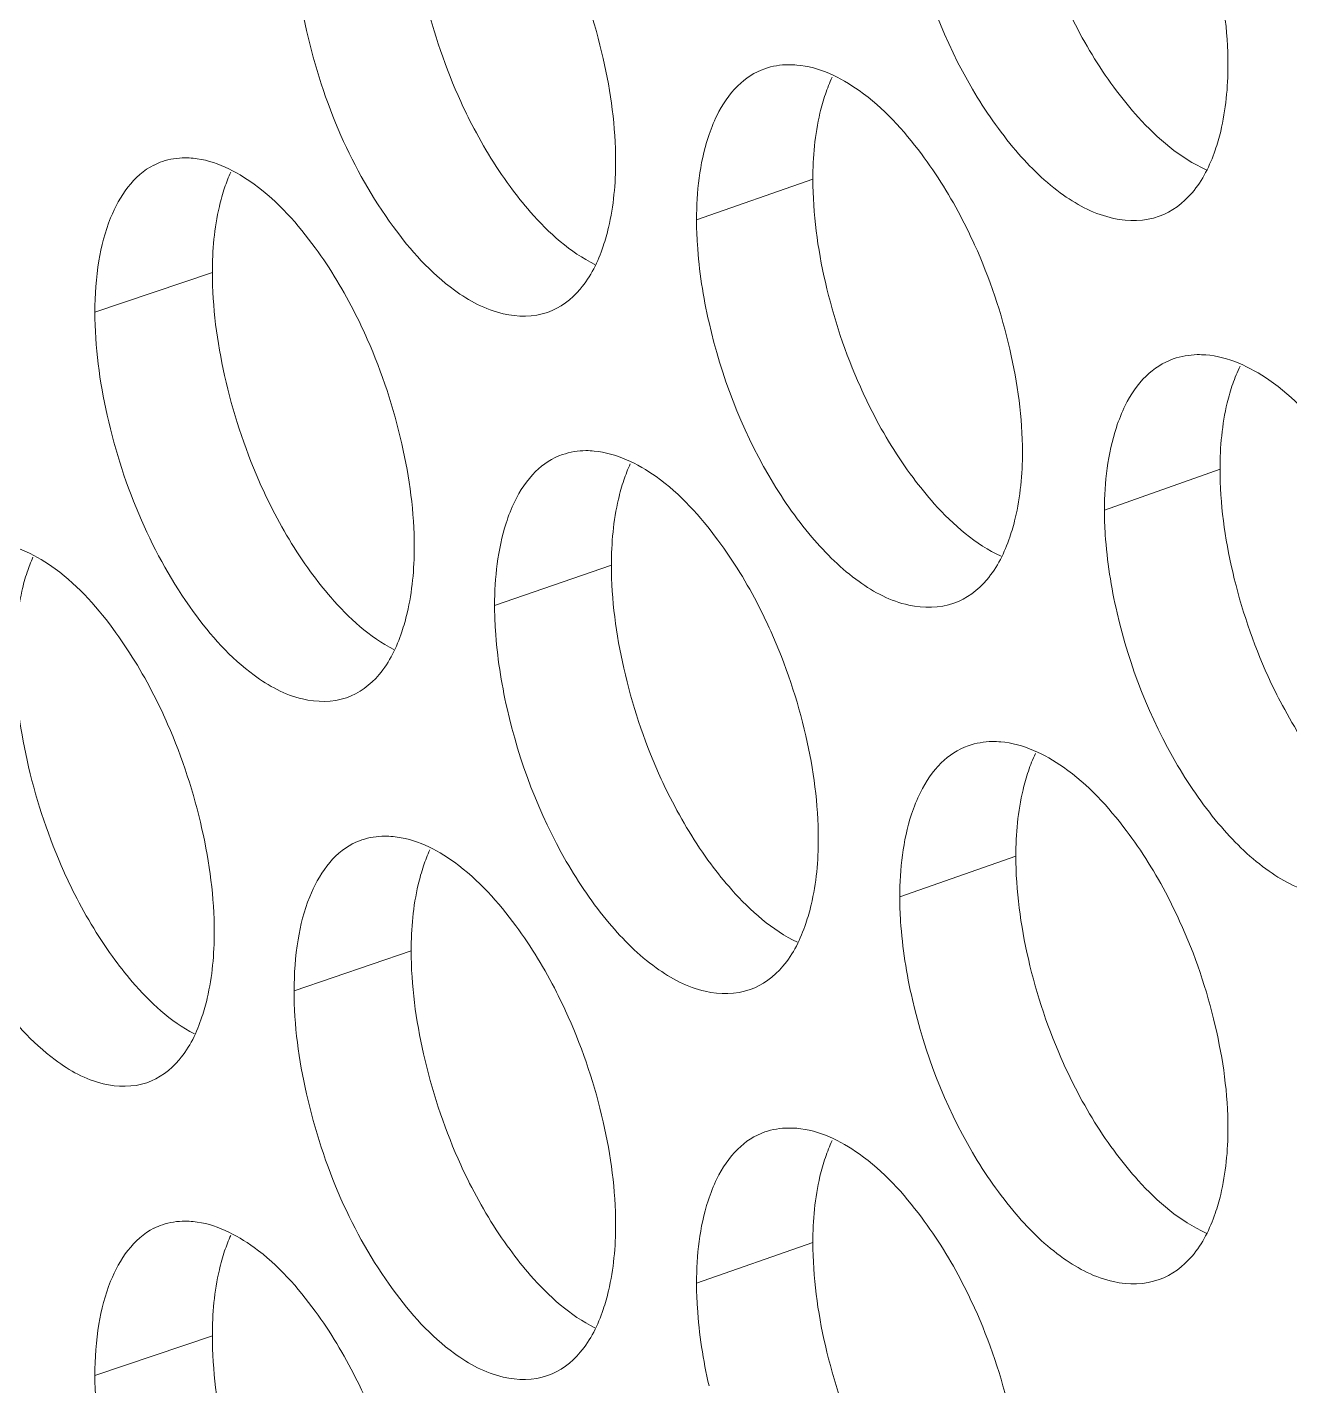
# Model space of a CAD drawing. Header units: millimetres. Extents: x 1177 to 4147, y 93 to 2194.
# Drawn here: x 2513.85 to 2523.21, y 933.59 to 943.65 of the extents above; entities that cross this region are included whole.
import ezdxf

# ---------------------------------------------------------------- set-up
doc = ezdxf.new("R2010")
doc.units = ezdxf.units.MM
doc.header["$LTSCALE"] = 0.1
doc.layers.get('0').update_dxf_attribs({"lineweight": 13})
doc.layers.add('标注', color=251, linetype='Continuous', lineweight=9)

# ---------------------------------------------------------------- blocks, each defined once
blk = doc.blocks.new('02')
at = {"layer": '标注'}
for p, q in [((4368.662, 937.736), (4367.431, 937.307)), ((4362.307, 936.748), (4361.064, 936.329)), ((4372.971, 934.669), (4371.748, 934.235)), ((4366.53, 933.651), (4365.294, 933.226)), ((4370.81, 930.575), (4369.582, 930.144)), ((4364.411, 929.572), (4363.172, 929.15)), ((4368.662, 926.486), (4367.431, 926.057)), ((4362.307, 925.498), (4361.064, 925.079)), ((4362.307, 925.498), (4361.064, 925.079))]:
    blk.add_line(p, q, dxfattribs=at)
for centre, radius, start, end in [((4362.005, 937.252), 0.708, 108.7111, 116.4326), ((4364.121, 930.066), 0.718, 108.8885, 116.9547), ((4362.005, 926.002), 0.708, 108.7111, 116.4326), ((4362.005, 926.002), 0.708, 108.7111, 116.4326)]:
    blk.add_arc(centre, radius, start, end, dxfattribs=at)
for points, knots in [([(4373.055, 938.942), (4373.055, 939.308), (4372.949, 940.062), (4372.706, 940.782), (4372.544, 941.137)], [0, 0, 0, 0, 0.483934, 1, 1, 1, 1]), ([(4373.055, 938.942), (4373.055, 939.308), (4372.949, 940.062), (4372.706, 940.782), (4372.544, 941.137)], [0, 0, 0, 0, 0.483934, 1, 1, 1, 1]), ([(4364.411, 940.822), (4364.411, 940.456), (4364.514, 939.701), (4364.749, 938.978), (4364.907, 938.622)], [0, 0, 0, 0, 0.484224, 1, 1, 1, 1]), ([(4363.172, 940.4), (4363.172, 940.034), (4363.275, 939.278), (4363.626, 938.202), (4364.153, 937.264), (4364.616, 936.746), (4364.869, 936.562)], [0, 0, 0, 0, 0.254475, 0.525644, 0.782923, 1, 1, 1, 1]), ([(4369.716, 940.305), (4369.845, 939.741), (4370.155, 938.936), (4370.769, 938.052), (4371.126, 937.701), (4371.314, 937.568)], [0, 0, 0, 0, 0.53889, 0.786432, 1, 1, 1, 1]), ([(4369.716, 940.305), (4369.845, 939.741), (4370.155, 938.936), (4370.769, 938.052), (4371.126, 937.701), (4371.314, 937.568)], [0, 0, 0, 0, 0.53889, 0.786432, 1, 1, 1, 1]), ([(4366.575, 937.924), (4366.575, 938.29), (4366.471, 939.045), (4366.233, 939.766), (4366.074, 940.122)], [0, 0, 0, 0, 0.484049, 1, 1, 1, 1]), ([(4371.315, 939.628), (4371.355, 939.541), (4371.516, 939.207), (4371.712, 938.889), (4371.877, 938.67)], [0, 0, 0, 0, 0.259253, 1, 1, 1, 1]), ([(4371.315, 939.628), (4371.355, 939.541), (4371.516, 939.207), (4371.712, 938.889), (4371.877, 938.67)], [0, 0, 0, 0, 0.259253, 1, 1, 1, 1]), ([(4368.153, 938.905), (4368.046, 938.868), (4367.837, 938.73), (4367.703, 938.523), (4367.646, 938.408)], [0, 0, 0, 0, 0.467496, 1, 1, 1, 1]), ([(4368.492, 938.944), (4368.463, 938.946), (4368.349, 938.951), (4368.233, 938.933), (4368.153, 938.905)], [0, 0, 0, 0, 0.258663, 1, 1, 1, 1]), ([(4369.811, 938.004), (4369.623, 938.254), (4369.252, 938.669), (4368.729, 938.923), (4368.492, 938.944)], [0, 0, 0, 0, 0.569371, 1, 1, 1, 1]), ([(4372.92, 938.043), (4372.943, 938.108), (4373.026, 938.401), (4373.055, 938.708), (4373.055, 938.942)], [0, 0, 0, 0, 0.227782, 1, 1, 1, 1]), ([(4372.92, 938.043), (4372.943, 938.108), (4373.026, 938.401), (4373.055, 938.708), (4373.055, 938.942)], [0, 0, 0, 0, 0.227782, 1, 1, 1, 1]), ([(4364.907, 938.622), (4364.945, 938.534), (4365.103, 938.2), (4365.295, 937.881), (4365.457, 937.66)], [0, 0, 0, 0, 0.259522, 1, 1, 1, 1]), ([(4368.795, 938.635), (4368.772, 938.57), (4368.69, 938.277), (4368.662, 937.97), (4368.662, 937.736)], [0, 0, 0, 0, 0.227421, 1, 1, 1, 1]), ([(4371.877, 938.67), (4371.949, 938.574), (4372.216, 938.248), (4372.548, 937.96), (4372.825, 937.836)], [0, 0, 0, 0, 0.283932, 1, 1, 1, 1]), ([(4371.877, 938.67), (4371.949, 938.574), (4372.216, 938.248), (4372.548, 937.96), (4372.825, 937.836)], [0, 0, 0, 0, 0.283932, 1, 1, 1, 1]), ([(4367.646, 938.408), (4367.61, 938.334), (4367.472, 937.983), (4367.431, 937.6), (4367.431, 937.307)], [0, 0, 0, 0, 0.219864, 1, 1, 1, 1]), ([(4370.373, 937.043), (4370.333, 937.131), (4370.172, 937.465), (4369.976, 937.783), (4369.811, 938.004)], [0, 0, 0, 0, 0.259231, 1, 1, 1, 1]), ([(4372.326, 937.343), (4372.461, 937.391), (4372.725, 937.591), (4372.864, 937.882), (4372.92, 938.043)], [0, 0, 0, 0, 0.455957, 1, 1, 1, 1]), ([(4372.326, 937.343), (4372.461, 937.391), (4372.725, 937.591), (4372.864, 937.882), (4372.92, 938.043)], [0, 0, 0, 0, 0.455957, 1, 1, 1, 1]), ([(4361.689, 937.886), (4361.473, 937.779), (4361.227, 937.409), (4361.089, 936.851), (4361.064, 936.51), (4361.064, 936.329)], [0, 0, 0, 0, 0.41671, 0.687379, 1, 1, 1, 1]), ([(4362.104, 937.957), (4362.076, 937.96), (4361.966, 937.966), (4361.855, 937.949), (4361.778, 937.923)], [0, 0, 0, 0, 0.258751, 1, 1, 1, 1]), ([(4363.396, 937.008), (4363.212, 937.26), (4362.851, 937.674), (4362.336, 937.935), (4362.104, 937.957)], [0, 0, 0, 0, 0.571465, 1, 1, 1, 1]), ([(4366.443, 937.026), (4366.465, 937.091), (4366.547, 937.384), (4366.575, 937.69), (4366.575, 937.924)], [0, 0, 0, 0, 0.227356, 1, 1, 1, 1]), ([(4368.662, 937.736), (4368.662, 937.37), (4368.766, 936.615), (4369.005, 935.893), (4369.165, 935.538)], [0, 0, 0, 0, 0.484147, 1, 1, 1, 1]), ([(4362.437, 937.646), (4362.415, 937.581), (4362.334, 937.288), (4362.307, 936.983), (4362.307, 936.748)], [0, 0, 0, 0, 0.227, 1, 1, 1, 1]), ([(4365.457, 937.66), (4365.525, 937.566), (4365.779, 937.247), (4366.093, 936.963), (4366.356, 936.834)], [0, 0, 0, 0, 0.283373, 1, 1, 1, 1]), ([(4371.314, 937.568), (4371.473, 937.456), (4371.797, 937.286), (4372.175, 937.289), (4372.326, 937.343)], [0, 0, 0, 0, 0.548205, 1, 1, 1, 1]), ([(4371.314, 937.568), (4371.473, 937.456), (4371.797, 937.286), (4372.175, 937.289), (4372.326, 937.343)], [0, 0, 0, 0, 0.548205, 1, 1, 1, 1]), ([(4367.431, 937.307), (4367.431, 937.22), (4367.444, 936.854), (4367.501, 936.491), (4367.563, 936.219)], [0, 0, 0, 0, 0.237523, 1, 1, 1, 1]), ([(4363.947, 936.044), (4363.908, 936.132), (4363.749, 936.467), (4363.558, 936.787), (4363.396, 937.008)], [0, 0, 0, 0, 0.2595, 1, 1, 1, 1]), ([(4365.854, 936.327), (4365.988, 936.374), (4366.251, 936.574), (4366.388, 936.864), (4366.443, 937.026)], [0, 0, 0, 0, 0.453533, 1, 1, 1, 1]), ([(4370.88, 934.848), (4370.88, 935.213), (4370.775, 935.968), (4370.534, 936.689), (4370.373, 937.043)], [0, 0, 0, 0, 0.483972, 1, 1, 1, 1]), ([(4362.307, 936.748), (4362.307, 936.382), (4362.409, 935.627), (4362.643, 934.904), (4362.799, 934.547)], [0, 0, 0, 0, 0.484262, 1, 1, 1, 1]), ([(4364.869, 936.562), (4365.023, 936.45), (4365.337, 936.278), (4365.706, 936.276), (4365.854, 936.327)], [0, 0, 0, 0, 0.549699, 1, 1, 1, 1]), ([(4361.064, 936.329), (4361.064, 935.963), (4361.166, 935.207), (4361.515, 934.13), (4362.038, 933.191), (4362.498, 932.671), (4362.749, 932.487)], [0, 0, 0, 0, 0.254669, 0.526003, 0.783257, 1, 1, 1, 1]), ([(4367.563, 936.219), (4367.692, 935.655), (4368, 934.849), (4368.609, 933.963), (4368.965, 933.611), (4369.151, 933.478)], [0, 0, 0, 0, 0.539288, 0.786761, 1, 1, 1, 1]), ([(4364.444, 933.845), (4364.444, 934.211), (4364.34, 934.966), (4364.104, 935.688), (4363.947, 936.044)], [0, 0, 0, 0, 0.484088, 1, 1, 1, 1]), ([(4372.475, 935.834), (4372.369, 935.796), (4372.16, 935.66), (4372.025, 935.454), (4371.968, 935.34)], [0, 0, 0, 0, 0.469011, 1, 1, 1, 1]), ([(4372.82, 935.877), (4372.79, 935.879), (4372.674, 935.883), (4372.557, 935.863), (4372.475, 935.834)], [0, 0, 0, 0, 0.258462, 1, 1, 1, 1]), ([(4374.16, 934.942), (4373.969, 935.194), (4373.59, 935.608), (4373.059, 935.858), (4372.82, 935.877)], [0, 0, 0, 0, 0.568222, 1, 1, 1, 1]), ([(4369.165, 935.538), (4369.204, 935.45), (4369.364, 935.116), (4369.558, 934.798), (4369.722, 934.578)], [0, 0, 0, 0, 0.259343, 1, 1, 1, 1]), ([(4373.106, 935.569), (4373.083, 935.504), (4372.999, 935.211), (4372.971, 934.904), (4372.971, 934.669)], [0, 0, 0, 0, 0.227704, 1, 1, 1, 1]), ([(4371.968, 935.34), (4371.931, 935.266), (4371.791, 934.914), (4371.748, 934.529), (4371.748, 934.235)], [0, 0, 0, 0, 0.22018, 1, 1, 1, 1]), ([(4366.013, 934.822), (4365.907, 934.786), (4365.697, 934.648), (4365.563, 934.44), (4365.507, 934.325)], [0, 0, 0, 0, 0.466707, 1, 1, 1, 1]), ([(4366.348, 934.86), (4366.319, 934.863), (4366.207, 934.868), (4366.092, 934.85), (4366.013, 934.822)], [0, 0, 0, 0, 0.258691, 1, 1, 1, 1]), ([(4367.658, 933.917), (4367.471, 934.168), (4367.104, 934.582), (4366.583, 934.838), (4366.348, 934.86)], [0, 0, 0, 0, 0.570063, 1, 1, 1, 1]), ([(4370.746, 933.949), (4370.769, 934.014), (4370.852, 934.307), (4370.88, 934.613), (4370.88, 934.848)], [0, 0, 0, 0, 0.227639, 1, 1, 1, 1]), ([(4372.971, 934.669), (4372.971, 934.304), (4373.077, 933.548), (4373.319, 932.828), (4373.48, 932.474)], [0, 0, 0, 0, 0.484071, 1, 1, 1, 1]), ([(4362.799, 934.547), (4362.838, 934.459), (4362.995, 934.124), (4363.185, 933.804), (4363.346, 933.583)], [0, 0, 0, 0, 0.259611, 1, 1, 1, 1]), ([(4366.661, 934.55), (4366.639, 934.485), (4366.557, 934.192), (4366.53, 933.886), (4366.53, 933.651)], [0, 0, 0, 0, 0.22728, 1, 1, 1, 1]), ([(4369.722, 934.578), (4369.793, 934.483), (4370.056, 934.159), (4370.382, 933.872), (4370.654, 933.747)], [0, 0, 0, 0, 0.283758, 1, 1, 1, 1]), ([(4365.507, 934.325), (4365.471, 934.251), (4365.335, 933.9), (4365.294, 933.519), (4365.294, 933.226)], [0, 0, 0, 0, 0.219714, 1, 1, 1, 1]), ([(4371.748, 934.235), (4371.748, 934.148), (4371.761, 933.782), (4371.819, 933.419), (4371.882, 933.147)], [0, 0, 0, 0, 0.237569, 1, 1, 1, 1]), ([(4370.154, 933.249), (4370.289, 933.297), (4370.553, 933.497), (4370.691, 933.787), (4370.746, 933.949)], [0, 0, 0, 0, 0.455161, 1, 1, 1, 1]), ([(4361.287, 932.936), (4361.104, 933.188), (4360.746, 933.603), (4360.235, 933.865), (4360.004, 933.889)], [0, 0, 0, 0, 0.572175, 1, 1, 1, 1]), ([(4364.312, 932.947), (4364.334, 933.012), (4364.416, 933.305), (4364.444, 933.611), (4364.444, 933.845)], [0, 0, 0, 0, 0.227216, 1, 1, 1, 1]), ([(4368.216, 932.955), (4368.177, 933.043), (4368.016, 933.377), (4367.822, 933.696), (4367.658, 933.917)], [0, 0, 0, 0, 0.259321, 1, 1, 1, 1]), ([(4360.347, 933.577), (4360.325, 933.512), (4360.245, 933.219), (4360.218, 932.913), (4360.218, 932.679)], [0, 0, 0, 0, 0.22686, 1, 1, 1, 1]), ([(4363.346, 933.583), (4363.413, 933.49), (4363.663, 933.174), (4363.971, 932.891), (4364.229, 932.76)], [0, 0, 0, 0, 0.283164, 1, 1, 1, 1]), ([(4366.53, 933.651), (4366.53, 933.286), (4366.633, 932.53), (4366.87, 931.808), (4367.028, 931.452)], [0, 0, 0, 0, 0.484186, 1, 1, 1, 1]), ([(4369.151, 933.478), (4369.309, 933.365), (4369.629, 933.195), (4370.004, 933.196), (4370.154, 933.249)], [0, 0, 0, 0, 0.548694, 1, 1, 1, 1]), ([(4365.294, 933.226), (4365.294, 933.139), (4365.307, 932.773), (4365.364, 932.409), (4365.426, 932.137)], [0, 0, 0, 0, 0.237501, 1, 1, 1, 1]), ([(4371.882, 933.147), (4372.013, 932.583), (4372.325, 931.779), (4372.943, 930.896), (4373.303, 930.545), (4373.491, 930.414)], [0, 0, 0, 0, 0.538492, 0.786102, 1, 1, 1, 1]), ([(4363.726, 932.249), (4363.86, 932.295), (4364.123, 932.495), (4364.258, 932.785), (4364.312, 932.947)], [0, 0, 0, 0, 0.452702, 1, 1, 1, 1]), ([(4368.72, 930.759), (4368.72, 931.124), (4368.616, 931.879), (4368.376, 932.6), (4368.216, 932.955)], [0, 0, 0, 0, 0.484011, 1, 1, 1, 1]), ([(4361.834, 931.971), (4361.795, 932.059), (4361.638, 932.394), (4361.447, 932.714), (4361.287, 932.936)], [0, 0, 0, 0, 0.259589, 1, 1, 1, 1]), ([(4360.218, 932.679), (4360.218, 932.313), (4360.319, 931.557), (4360.551, 930.834), (4360.707, 930.476)], [0, 0, 0, 0, 0.484301, 1, 1, 1, 1]), ([(4362.749, 932.487), (4362.902, 932.375), (4363.212, 932.203), (4363.579, 932.199), (4363.726, 932.249)], [0, 0, 0, 0, 0.550215, 1, 1, 1, 1]), ([(4373.48, 932.474), (4373.52, 932.386), (4373.683, 932.053), (4373.88, 931.735), (4374.046, 931.516)], [0, 0, 0, 0, 0.259163, 1, 1, 1, 1]), ([(4358.971, 932.262), (4358.971, 931.896), (4359.072, 931.14), (4359.418, 930.063), (4359.938, 929.123), (4360.395, 928.602), (4360.644, 928.417)], [0, 0, 0, 0, 0.254863, 0.526363, 0.783591, 1, 1, 1, 1]), ([(4365.426, 932.137), (4365.554, 931.573), (4365.859, 930.767), (4366.464, 929.879), (4366.817, 929.526), (4367.003, 929.393)], [0, 0, 0, 0, 0.539686, 0.787091, 1, 1, 1, 1]), ([(4362.327, 929.771), (4362.327, 930.136), (4362.225, 930.892), (4361.99, 931.614), (4361.834, 931.971)], [0, 0, 0, 0, 0.484127, 1, 1, 1, 1]), ([(4370.307, 931.742), (4370.2, 931.704), (4369.991, 931.568), (4369.857, 931.361), (4369.8, 931.247)], [0, 0, 0, 0, 0.468263, 1, 1, 1, 1]), ([(4370.651, 931.783), (4370.621, 931.785), (4370.505, 931.79), (4370.388, 931.77), (4370.307, 931.742)], [0, 0, 0, 0, 0.258637, 1, 1, 1, 1]), ([(4371.978, 930.845), (4371.789, 931.096), (4371.414, 931.51), (4370.888, 931.762), (4370.651, 931.783)], [0, 0, 0, 0, 0.568686, 1, 1, 1, 1]), ([(4367.028, 931.452), (4367.067, 931.365), (4367.227, 931.03), (4367.419, 930.712), (4367.582, 930.491)], [0, 0, 0, 0, 0.259432, 1, 1, 1, 1]), ([(4370.943, 931.474), (4370.921, 931.409), (4370.838, 931.116), (4370.81, 930.81), (4370.81, 930.575)], [0, 0, 0, 0, 0.227562, 1, 1, 1, 1]), ([(4369.8, 931.247), (4369.763, 931.172), (4369.624, 930.821), (4369.582, 930.437), (4369.582, 930.144)], [0, 0, 0, 0, 0.220019, 1, 1, 1, 1]), ([(4364.219, 930.781), (4364.19, 930.784), (4364.079, 930.789), (4363.966, 930.772), (4363.888, 930.745)], [0, 0, 0, 0, 0.25872, 1, 1, 1, 1]), ([(4372.544, 929.887), (4372.504, 929.974), (4372.341, 930.308), (4372.144, 930.626), (4371.978, 930.845)], [0, 0, 0, 0, 0.259142, 1, 1, 1, 1]), ([(4363.795, 930.706), (4363.579, 930.596), (4363.334, 930.227), (4363.197, 929.67), (4363.172, 929.33), (4363.172, 929.15)], [0, 0, 0, 0, 0.417976, 0.688317, 1, 1, 1, 1]), ([(4365.52, 929.835), (4365.334, 930.086), (4364.97, 930.501), (4364.453, 930.759), (4364.219, 930.781)], [0, 0, 0, 0, 0.570761, 1, 1, 1, 1]), ([(4368.587, 929.86), (4368.61, 929.925), (4368.692, 930.218), (4368.72, 930.524), (4368.72, 930.759)], [0, 0, 0, 0, 0.227498, 1, 1, 1, 1]), ([(4370.81, 930.575), (4370.81, 930.209), (4370.914, 929.454), (4371.155, 928.733), (4371.315, 928.378)], [0, 0, 0, 0, 0.484109, 1, 1, 1, 1]), ([(4360.707, 930.476), (4360.745, 930.388), (4360.901, 930.053), (4361.09, 929.733), (4361.249, 929.511)], [0, 0, 0, 0, 0.2597, 1, 1, 1, 1]), ([(4364.542, 930.471), (4364.52, 930.406), (4364.438, 930.113), (4364.411, 929.807), (4364.411, 929.572)], [0, 0, 0, 0, 0.22714, 1, 1, 1, 1]), ([(4367.582, 930.491), (4367.652, 930.397), (4367.911, 930.076), (4368.231, 929.79), (4368.498, 929.663)], [0, 0, 0, 0, 0.283571, 1, 1, 1, 1]), ([(4373.491, 930.414), (4373.652, 930.301), (4373.979, 930.131), (4374.36, 930.137), (4374.512, 930.191)], [0, 0, 0, 0, 0.547725, 1, 1, 1, 1]), ([(4369.582, 930.144), (4369.582, 930.057), (4369.595, 929.691), (4369.653, 929.327), (4369.716, 929.055)], [0, 0, 0, 0, 0.237546, 1, 1, 1, 1]), ([(4366.074, 928.872), (4366.035, 928.96), (4365.876, 929.295), (4365.683, 929.614), (4365.52, 929.835)], [0, 0, 0, 0, 0.25941, 1, 1, 1, 1]), ([(4367.997, 929.161), (4368.131, 929.208), (4368.395, 929.408), (4368.532, 929.698), (4368.587, 929.86)], [0, 0, 0, 0, 0.454353, 1, 1, 1, 1]), ([(4373.055, 927.692), (4373.055, 928.058), (4372.949, 928.812), (4372.706, 929.532), (4372.544, 929.887)], [0, 0, 0, 0, 0.483934, 1, 1, 1, 1]), ([(4362.197, 928.873), (4362.219, 928.938), (4362.3, 929.231), (4362.327, 929.536), (4362.327, 929.771)], [0, 0, 0, 0, 0.227075, 1, 1, 1, 1]), ([(4361.249, 929.511), (4361.316, 929.42), (4361.561, 929.106), (4361.863, 928.824), (4362.117, 928.692)], [0, 0, 0, 0, 0.282942, 1, 1, 1, 1]), ([(4364.411, 929.572), (4364.411, 929.206), (4364.514, 928.451), (4364.749, 927.728), (4364.907, 927.372)], [0, 0, 0, 0, 0.484224, 1, 1, 1, 1]), ([(4367.003, 929.393), (4367.159, 929.28), (4367.475, 929.109), (4367.848, 929.109), (4367.997, 929.161)], [0, 0, 0, 0, 0.549192, 1, 1, 1, 1]), ([(4363.172, 929.15), (4363.172, 928.784), (4363.275, 928.028), (4363.626, 926.952), (4364.153, 926.014), (4364.616, 925.496), (4364.869, 925.312)], [0, 0, 0, 0, 0.254475, 0.525644, 0.782923, 1, 1, 1, 1]), ([(4369.716, 929.055), (4369.845, 928.491), (4370.155, 927.686), (4370.769, 926.802), (4371.126, 926.451), (4371.314, 926.318)], [0, 0, 0, 0, 0.53889, 0.786432, 1, 1, 1, 1]), ([(4361.612, 928.176), (4361.746, 928.221), (4362.008, 928.421), (4362.143, 928.711), (4362.197, 928.873)], [0, 0, 0, 0, 0.451858, 1, 1, 1, 1]), ([(4366.575, 926.674), (4366.575, 927.04), (4366.471, 927.795), (4366.233, 928.516), (4366.074, 928.872)], [0, 0, 0, 0, 0.484049, 1, 1, 1, 1]), ([(4360.644, 928.417), (4360.796, 928.304), (4361.102, 928.132), (4361.467, 928.127), (4361.612, 928.176)], [0, 0, 0, 0, 0.550741, 1, 1, 1, 1]), ([(4371.315, 928.378), (4371.355, 928.291), (4371.516, 927.957), (4371.712, 927.639), (4371.877, 927.42)], [0, 0, 0, 0, 0.259253, 1, 1, 1, 1]), ([(4368.153, 927.655), (4368.046, 927.618), (4367.837, 927.48), (4367.703, 927.273), (4367.646, 927.158)], [0, 0, 0, 0, 0.467496, 1, 1, 1, 1]), ([(4368.492, 927.694), (4368.463, 927.696), (4368.349, 927.701), (4368.233, 927.683), (4368.153, 927.655)], [0, 0, 0, 0, 0.258663, 1, 1, 1, 1]), ([(4369.811, 926.754), (4369.623, 927.004), (4369.252, 927.419), (4368.729, 927.673), (4368.492, 927.694)], [0, 0, 0, 0, 0.569371, 1, 1, 1, 1]), ([(4372.92, 926.793), (4372.943, 926.858), (4373.026, 927.151), (4373.055, 927.458), (4373.055, 927.692)], [0, 0, 0, 0, 0.227782, 1, 1, 1, 1]), ([(4364.907, 927.372), (4364.945, 927.284), (4365.103, 926.95), (4365.295, 926.631), (4365.457, 926.41)], [0, 0, 0, 0, 0.259522, 1, 1, 1, 1]), ([(4368.795, 927.385), (4368.772, 927.32), (4368.69, 927.027), (4368.662, 926.72), (4368.662, 926.486)], [0, 0, 0, 0, 0.227421, 1, 1, 1, 1]), ([(4371.877, 927.42), (4371.949, 927.324), (4372.216, 926.998), (4372.548, 926.71), (4372.825, 926.586)], [0, 0, 0, 0, 0.283932, 1, 1, 1, 1]), ([(4367.646, 927.158), (4367.61, 927.084), (4367.472, 926.733), (4367.431, 926.35), (4367.431, 926.057)], [0, 0, 0, 0, 0.219864, 1, 1, 1, 1]), ([(4372.326, 926.093), (4372.461, 926.141), (4372.725, 926.341), (4372.864, 926.632), (4372.92, 926.793)], [0, 0, 0, 0, 0.455957, 1, 1, 1, 1]), ([(4361.689, 926.636), (4361.473, 926.529), (4361.227, 926.159), (4361.089, 925.601), (4361.064, 925.26), (4361.064, 925.079)], [0, 0, 0, 0, 0.41671, 0.687379, 1, 1, 1, 1]), ([(4361.689, 926.636), (4361.473, 926.529), (4361.227, 926.159), (4361.089, 925.601), (4361.064, 925.26), (4361.064, 925.079)], [0, 0, 0, 0, 0.41671, 0.687379, 1, 1, 1, 1]), ([(4362.104, 926.707), (4362.076, 926.71), (4361.966, 926.716), (4361.855, 926.699), (4361.778, 926.673)], [0, 0, 0, 0, 0.258751, 1, 1, 1, 1]), ([(4362.104, 926.707), (4362.076, 926.71), (4361.966, 926.716), (4361.855, 926.699), (4361.778, 926.673)], [0, 0, 0, 0, 0.258751, 1, 1, 1, 1]), ([(4363.396, 925.758), (4363.212, 926.01), (4362.851, 926.424), (4362.336, 926.685), (4362.104, 926.707)], [0, 0, 0, 0, 0.571465, 1, 1, 1, 1]), ([(4363.396, 925.758), (4363.212, 926.01), (4362.851, 926.424), (4362.336, 926.685), (4362.104, 926.707)], [0, 0, 0, 0, 0.571465, 1, 1, 1, 1]), ([(4366.443, 925.776), (4366.465, 925.841), (4366.547, 926.134), (4366.575, 926.44), (4366.575, 926.674)], [0, 0, 0, 0, 0.227356, 1, 1, 1, 1]), ([(4370.373, 925.793), (4370.333, 925.881), (4370.172, 926.215), (4369.976, 926.533), (4369.811, 926.754)], [0, 0, 0, 0, 0.259231, 1, 1, 1, 1]), ([(4368.662, 926.486), (4368.662, 926.12), (4368.766, 925.365), (4369.005, 924.643), (4369.165, 924.288)], [0, 0, 0, 0, 0.484147, 1, 1, 1, 1]), ([(4362.437, 926.396), (4362.415, 926.331), (4362.334, 926.038), (4362.307, 925.733), (4362.307, 925.498)], [0, 0, 0, 0, 0.227, 1, 1, 1, 1]), ([(4362.437, 926.396), (4362.415, 926.331), (4362.334, 926.038), (4362.307, 925.733), (4362.307, 925.498)], [0, 0, 0, 0, 0.227, 1, 1, 1, 1]), ([(4365.457, 926.41), (4365.525, 926.316), (4365.779, 925.997), (4366.093, 925.713), (4366.356, 925.584)], [0, 0, 0, 0, 0.283373, 1, 1, 1, 1]), ([(4371.314, 926.318), (4371.473, 926.206), (4371.797, 926.036), (4372.175, 926.039), (4372.326, 926.093)], [0, 0, 0, 0, 0.548205, 1, 1, 1, 1]), ([(4367.431, 926.057), (4367.431, 925.97), (4367.444, 925.604), (4367.501, 925.241), (4367.563, 924.969)], [0, 0, 0, 0, 0.237523, 1, 1, 1, 1]), ([(4363.947, 924.794), (4363.908, 924.882), (4363.749, 925.217), (4363.558, 925.537), (4363.396, 925.758)], [0, 0, 0, 0, 0.2595, 1, 1, 1, 1]), ([(4363.947, 924.794), (4363.908, 924.882), (4363.749, 925.217), (4363.558, 925.537), (4363.396, 925.758)], [0, 0, 0, 0, 0.2595, 1, 1, 1, 1]), ([(4365.854, 925.077), (4365.988, 925.124), (4366.251, 925.324), (4366.388, 925.614), (4366.443, 925.776)], [0, 0, 0, 0, 0.453533, 1, 1, 1, 1]), ([(4370.88, 923.598), (4370.88, 923.963), (4370.775, 924.718), (4370.534, 925.439), (4370.373, 925.793)], [0, 0, 0, 0, 0.483972, 1, 1, 1, 1]), ([(4362.307, 925.498), (4362.307, 925.132), (4362.409, 924.377), (4362.643, 923.654), (4362.799, 923.297)], [0, 0, 0, 0, 0.484262, 1, 1, 1, 1]), ([(4362.307, 925.498), (4362.307, 925.132), (4362.409, 924.377), (4362.643, 923.654), (4362.799, 923.297)], [0, 0, 0, 0, 0.484262, 1, 1, 1, 1]), ([(4364.869, 925.312), (4365.023, 925.2), (4365.337, 925.028), (4365.706, 925.026), (4365.854, 925.077)], [0, 0, 0, 0, 0.549699, 1, 1, 1, 1]), ([(4361.064, 925.079), (4361.064, 924.713), (4361.166, 923.957), (4361.515, 922.88), (4362.038, 921.941), (4362.498, 921.421), (4362.749, 921.237)], [0, 0, 0, 0, 0.254669, 0.526003, 0.783257, 1, 1, 1, 1]), ([(4361.064, 925.079), (4361.064, 924.713), (4361.166, 923.957), (4361.515, 922.88), (4362.038, 921.941), (4362.498, 921.421), (4362.749, 921.237)], [0, 0, 0, 0, 0.254669, 0.526003, 0.783257, 1, 1, 1, 1])]:
    blk.add_open_spline(points, degree=3, knots=knots, dxfattribs=at)
for points in [[(4368.867, 938.815), (4368.839, 938.756), (4368.816, 938.696), (4368.795, 938.635)], [(4362.501, 937.811), (4362.477, 937.757), (4362.456, 937.702), (4362.437, 937.646)], [(4373.183, 935.758), (4373.153, 935.697), (4373.128, 935.633), (4373.106, 935.569)], [(4366.73, 934.725), (4366.704, 934.668), (4366.681, 934.61), (4366.661, 934.55)], [(4360.408, 933.736), (4360.385, 933.684), (4360.365, 933.631), (4360.347, 933.577)], [(4371.018, 931.659), (4370.989, 931.599), (4370.964, 931.537), (4370.943, 931.474)], [(4364.608, 930.641), (4364.583, 930.585), (4364.561, 930.529), (4364.542, 930.471)], [(4368.867, 927.565), (4368.839, 927.506), (4368.816, 927.446), (4368.795, 927.385)], [(4362.501, 926.561), (4362.477, 926.507), (4362.456, 926.452), (4362.437, 926.396)], [(4362.501, 926.561), (4362.477, 926.507), (4362.456, 926.452), (4362.437, 926.396)]]:
    blk.add_open_spline(points, degree=3, dxfattribs=at)

msp = doc.modelspace()

# ---------------------------------------------------------------- block references
at = {"xscale": 0.7, "yscale": 0.7, "zscale": 0.7}
msp.add_blockref('02', (-538.391, 286.112), dxfattribs=at)

doc.saveas('drawing.dxf')
